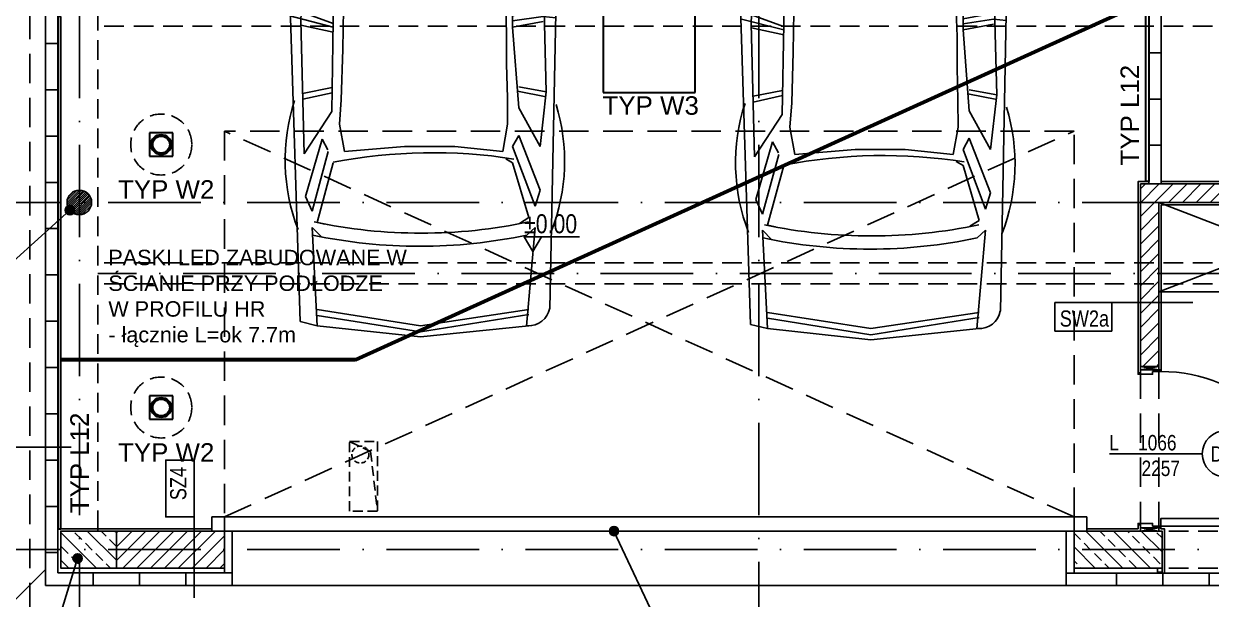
# Model space of a CAD drawing. Header units: millimetres. Extents: x 58205 to 122423, y 1055 to 94479.
# Drawn here: x 68809 to 69578, y 10814 to 11187 of the extents above; entities that cross this region are included whole.
import ezdxf

# ---------------------------------------------------------------- set-up
doc = ezdxf.new("R2010")
doc.units = ezdxf.units.MM
for name, pattern in [('ACAD_ISO03W100', [30, 12, -18]), ('ACAD_ISO10W100', [18, 12, -3, 0, -3]), ('AUDIT_D_080509132939-0', [0]), ('HIDDEN', [9.525, 6.35, -3.175])]:
    doc.linetypes.add(name, pattern=pattern)
doc.layers.add('$ oświetlenie $', color=30, linetype='Continuous', lineweight=30)
for name, color, linetype in [('+48_HACZE', 253, 'Continuous'), ('+48_KANALIZACJA SANIT.', 42, 'Continuous'), ('+48_KOTY', 3, 'Continuous'), ('+48_MEBLE', 251, 'Continuous'), ('+48_OPISY', 3, 'Continuous'), ('+48_OPISY T', 3, 'Continuous'), ('+48_OPISY_STOLARKA', 3, 'Continuous'), ('+48_OPISY_ŚCIAN', 3, 'Continuous'), ('+48_OSIE', 8, 'Continuous'), ('+48_PODCIĄG', 4, 'ACAD_ISO03W100'), ('+48_PRZEBICIA', 143, 'Continuous'), ('+48_SCIANY', 1, 'Continuous'), ('+48_SCIANY_DZIAŁOWE', 2, 'Continuous'), ('+48_STOLARKA_DRZWI', 3, 'Continuous'), ('+48_STOLARKA_OKNA', 3, 'Continuous'), ('+48_SŁUPY', 20, 'Continuous'), ('+48_TYNKI', 252, 'Continuous'), ('+48_WIDOK', 5, 'Continuous'), ('+48_ŻELBET', 242, 'Continuous')]:
    doc.layers.add(name, color=color, linetype=linetype)
doc.layers.get('0').freeze()
doc.styles.add('ARIAL', font='ARIAL.TTF')
doc.styles.get("Standard").update_dxf_attribs({"font": 'ARIAL.TTF'})
doc.styles.add('WRP_ARIAL', font='ARIAL.TTF', dxfattribs={"width": 0.8})

# ---------------------------------------------------------------- blocks, each defined once
blk = doc.blocks.new('BMW-P')
for p, q in [((0.2228, 0.782), (2.3034, 0.8466)), ((2.313, 0.8543), (4.3533, 0.814)), ((2.4611, 0.7698), (2.4702, 0.8512)), ((0.2339, 0.8408), (0.5161, 0.8408)), ((1.4017, 0.8221), (1.3291, 0.5398)), ((2.9501, 0.7898), (1.4017, 0.7495)), ((2.4611, 0.7698), (2.4904, 0.5721)), ((2.4941, 0.7699), (2.5307, 0.5721)), ((2.9501, 0.7898), (2.9178, 0.6124)), ((2.9824, 0.7898), (2.9456, 0.604)), ((3.3049, 0.7495), (2.9501, 0.7898)), ((0.1275, 0.6769), (1.3708, 0.7018)), ((1.8616, 0.5567), (1.3776, 0.7285)), ((1.8533, 0.6124), (1.4017, 0.7495)), ((1.9985, 0.5721), (1.5065, 0.7172)), ((2.4217, 0.7688), (2.4582, 0.5721)), ((3.3049, 0.7495), (3.0549, 0.6124)), ((3.5872, 0.7495), (3.2324, 0.6124)), ((3.692, 0.7172), (3.3049, 0.5721)), ((3.692, 0.7172), (3.5872, 0.7495)), ((3.8291, 0.7172), (4.4678, 0.6619)), ((3.8785, 0.6641), (3.8291, 0.7172)), ((0.0095, 0.0887), (0.0668, 0.6413)), ((0.0549, 0.0801), (0.1275, 0.6769)), ((1.8219, 0.524), (1.3622, 0.6611)), ((3.7646, 0.6769), (3.4098, 0.5721)), ((3.803, 0.6169), (3.7646, 0.6769)), ((4.3614, 0.6769), (4.4662, -0.0247)), ((4.3936, 0.6769), (4.5065, -0.0247)), ((4.4662, 0.6769), (4.5388, -0.0247)), ((1.2566, 0.5398), (1.2566, 0.2576)), ((1.3291, 0.5398), (1.2566, 0.5398)), ((2.5307, 0.5721), (1.9985, 0.5721)), ((3.0549, 0.6124), (2.5307, 0.5721)), ((3.1598, 0.5398), (2.9888, 0.5379)), ((3.3372, 0.5076), (3.1598, 0.5398)), ((3.3049, 0.5721), (3.2324, 0.6124)), ((3.3833, 0.5273), (3.4098, 0.5721)), ((1.3291, 0.5076), (1.2566, 0.5076)), ((1.3291, 0.4672), (1.2566, 0.4672)), ((1.3291, 0.4672), (1.2566, 0.4672)), ((1.9324, 0.5237), (1.8844, 0.4773)), ((2.2578, 0.5284), (1.9324, 0.5237)), ((2.404, 0.5284), (2.2578, 0.5284)), ((2.5738, 0.5332), (2.404, 0.5284)), ((2.7719, 0.5332), (2.5738, 0.5332)), ((2.9888, 0.5379), (2.7719, 0.5332)), ((3.3372, 0.5076), (3.3048, 0.1983)), ((1.3291, 0.435), (1.2566, 0.435)), ((1.3291, 0.4027), (1.2566, 0.4027)), ((1.3291, 0.3624), (1.2566, 0.3624)), ((1.3291, 0.3301), (1.2566, 0.3301)), ((0.0549, 0.0801), (1.2566, 0.2576)), ((1.3291, 0.2898), (1.2566, 0.2898)), ((1.3291, 0.2898), (1.2566, 0.2898)), ((1.3291, 0.2576), (1.2566, 0.2576)), ((1.3291, 0.2576), (1.3277, 0.2314)), ((3.3048, 0.1983), (3.3048, 0.0238)), ((0.0411, -0.0092), (0.0549, 0.0801)), ((3.3048, 0.0238), (3.3048, -0.1271)), ((0.0307, -0.0811), (0.0411, -0.0092)), ((4.4662, -0.0247), (4.3614, -0.694)), ((4.5065, -0.0247), (4.399, -0.6933)), ((4.5388, -0.0247), (4.4662, -0.694)), ((0.082, -0.7177), (0.0095, -0.0887)), ((1.2566, -0.2666), (0.0307, -0.0811)), ((0.1356, -0.6779), (0.0307, -0.0811)), ((3.3048, -0.1271), (3.3372, -0.5166)), ((1.2888, -0.5489), (1.2566, -0.2666)), ((1.3291, -0.2666), (1.2566, -0.2666)), ((1.3614, -0.2979), (1.2601, -0.2979)), ((1.3533, -0.2344), (1.3291, -0.2666)), ((1.3614, -0.3346), (1.2643, -0.3346)), ((1.3614, -0.3771), (1.2692, -0.3771)), ((1.3614, -0.4148), (1.2735, -0.4148)), ((1.3614, -0.4525), (1.2778, -0.4525)), ((1.9135, -0.5233), (1.8899, -0.4573)), ((1.3614, -0.4844), (1.2888, -0.4844)), ((1.3614, -0.5166), (1.2888, -0.5166)), ((1.3614, -0.5166), (1.2888, -0.5166)), ((2.0597, -0.528), (1.9135, -0.5233)), ((2.4134, -0.5233), (2.0597, -0.528)), ((2.6728, -0.528), (2.4134, -0.5233)), ((3.003, -0.5374), (2.6728, -0.528)), ((3.1598, -0.5489), (3.003, -0.5374)), ((3.3372, -0.5166), (3.1598, -0.5489)), ((1.3614, -0.5489), (1.2888, -0.5489)), ((1.434, -0.8311), (1.3614, -0.5489)), ((1.84, -0.5671), (1.4126, -0.7123)), ((1.9259, -0.5892), (1.434, -0.7666)), ((2.0307, -0.5892), (1.5388, -0.7666)), ((2.0307, -0.5892), (2.4904, -0.5892)), ((2.5078, -0.5895), (2.4321, -0.7969)), ((2.5307, -0.5892), (2.4582, -0.8715)), ((2.4904, -0.5892), (3.0784, -0.5987)), ((2.563, -0.5892), (2.5171, -0.7982)), ((2.9229, -0.5962), (2.9606, -0.7875)), ((2.9559, -0.5968), (2.9984, -0.7866)), ((3.352, -0.778), (3.0784, -0.5987)), ((3.7969, -0.694), (3.4098, -0.5892)), ((3.3267, -0.6234), (3.2559, -0.6612)), ((3.6285, -0.7697), (3.2559, -0.6612)), ((3.7243, -0.7263), (3.3372, -0.6215)), ((3.8076, -0.6432), (3.7969, -0.694)), ((3.89, -0.6663), (3.8291, -0.7263)), ((1.434, -0.7666), (0.1373, -0.6983)), ((1.5388, -0.7666), (2.4904, -0.7989)), ((3.7243, -0.7263), (3.6285, -0.7697)), ((4.4662, -0.694), (3.8291, -0.7263)), ((4.4662, -0.694), (4.4386, -0.8045)), ((2.2807, -0.8715), (0.2324, -0.7989)), ((4.4386, -0.8045), (2.2807, -0.8715)), ((2.4904, -0.7989), (3.352, -0.778)), ((0.2353, -0.8548), (0.4853, -0.8548))]:
    blk.add_line(p, q)
blk.add_circle((0.1114, -0.0086), 0.0524)
for centre, radius, start, end in [((0.7969, -0.3588), 1.2321, 72.86969, 111.0375), ((3.3991, -0.3441), 1.2527, 68.80502, 107.05386), ((0.2439, 0.6605), 0.1806, 93.1985, 186.17016), ((0.2439, 0.6605), 0.1234, 99.86591, 171.97093), ((4.3291, 0.6769), 0.1373, 356.63354, 79.99202), ((0.5113, -0.0195), 3.3547, 348.06878, 11.93122), ((0.5962, -0.0295), 3.3547, 348.06878, 11.93122), ((5.2082, 0.0398), 3.4207, 171.04845, 190.03925), ((5.2727, 0.0076), 3.4207, 171.04845, 188.95156), ((6.7162, 0.056), 3.3716, 171.05588, 191.04094), ((4.6759, 0.1769), 3.3487, 178.06786, 187.05654), ((0.4207, 0), 0.4207, 167.82853, 192.17146), ((0.2565, -0.6779), 0.121, 180, 266.18593), ((0.2514, -0.6774), 0.1741, 193.3925, 264.80557), ((0.7807, 0.3634), 1.2535, 248.8831, 288.08344), ((3.3936, 0.3463), 1.2471, 251.91656, 291.1169)]:
    blk.add_arc(centre, radius, start, end)
blk = doc.blocks.new('SCIANA')
at = {"layer": '+48_OPISY_ŚCIAN', "ltscale": 5}
blk.add_line((-25, 0), (25, 0), dxfattribs=at)
blk.add_lwpolyline([(-60, 0), (-25, 0), (-25, 17.5), (-60, 17.5)], close=True, dxfattribs=at)
at = {"layer": '+48_OPISY_ŚCIAN', "ltscale": 5, "style": 'WRP_ARIAL', "width": 0.8}
blk.add_attdef('TYP', (-53.56, 4.8), '', height=10, dxfattribs=at)
blk = doc.blocks.new('koty')
at = {"layer": '+48_KOTY', "color": 3, "ltscale": 5}
blk.add_line((70403.15, 11224.99), (70423.15, 11224.99), dxfattribs=at)
blk.add_lwpolyline([(70398.6, 11217.11), (70403.15, 11224.99), (70394.05, 11224.99)], close=True, dxfattribs=at)
at = {"layer": '+48_KOTY', "color": 3, "style": 'WRP_ARIAL', "width": 0.8}
blk.add_attdef('POZIOM', (70403.19, 11226.78), '', height=10, dxfattribs=at)
blk = doc.blocks.new('OPIS_STOLARKA')
at = {"layer": '+48_OPISY_STOLARKA'}
blk.add_line((0, 30), (0, -30), dxfattribs=at)
at = {"layer": '+48_STOLARKA_DRZWI'}
blk.add_circle((0, -45), 15, dxfattribs=at)
at = {"layer": '+48_OPISY_STOLARKA', "style": 'WRP_ARIAL', "width": 0.8}
for tag, p in [('SZER', (-2.27, -15.9)), ('WYS', (14.32, -13.58)), ('OZN', (5.03, -51.33))]:
    blk.add_attdef(tag, p, '', height=10, rotation=90, dxfattribs=at)
blk = doc.blocks.new('TYP W3')
at = {"layer": '$ oświetlenie $', "ltscale": 0.15}
for p, q in [((29.8, 59.6), (-29.8, 59.6)), ((-29.8, 59.6), (-29.8, 0)), ((29.8, 0), (29.8, 59.6)), ((-29.8, 0), (29.8, 0))]:
    blk.add_line(p, q, dxfattribs=at)
at = {"layer": '$ oświetlenie $', "ltscale": 0.15, "insert": (-30.28, -2.41), "char_height": 12, "width": 397.1992, "attachment_point": 1}
blk.add_mtext('TYP W3', dxfattribs=at)
blk = doc.blocks.new('TYP W2')
at = {"layer": '$ oświetlenie $', "ltscale": 0.15}
for p, q in [((7.55, 7.55), (-7.55, 7.55)), ((-7.55, 7.55), (-7.55, -7.55)), ((7.55, -7.55), (7.55, 7.55)), ((-7.55, -7.55), (7.55, -7.55))]:
    blk.add_line(p, q, dxfattribs=at)
for radius in [6.5, 5.5]:
    blk.add_circle((0, 0), radius, dxfattribs=at)
at = {"layer": '$ oświetlenie $', "ltscale": 0.15, "insert": (-27.98, -23.12), "char_height": 12, "width": 397.1992, "attachment_point": 1, "style": 'ARIAL'}
blk.add_mtext('TYP W2', dxfattribs=at)

msp = doc.modelspace()

# ---------------------------------------------------------------- hatches: boundary and pattern name
at = {"layer": '+48_HACZE'}
h = msp.add_hatch(dxfattribs=at)
h.set_pattern_fill('ANSI31', color=256, scale=2, angle=180, style=0)
h.paths.add_polyline_path([(69532.483, 10964.817), (69544.483, 10964.817), (69544.483, 11071.217), (69693.484, 11071.217), (69693.484, 11083.217), (69532.483, 11083.217)])
h.paths.add_polyline_path([(69894.984, 10964.817), (69906.984, 10964.817), (69906.984, 11083.217), (69717.484, 11083.217), (69717.484, 11071.217), (69894.984, 11071.217)])
h = msp.add_hatch(dxfattribs=at)
h.set_pattern_fill('ANSI31', color=256, scale=0.3, angle=180, style=0)
edge = h.paths.add_edge_path()
edge.add_arc((68845.484, 11071.217), 7.95, 0, 360)
at = {"layer": '+48_HACZE', "linetype": 'AUDIT_D_080509132939-0'}
h = msp.add_hatch(dxfattribs=at)
h.set_pattern_fill('ANSI33', color=256, scale=2, angle=90, style=0)
h.paths.add_polyline_path([(68869.484, 10846.217), (68869.484, 10858.217), (68845.484, 10858.217), (68845.484, 10846.217)])
h.paths.add_polyline_path([(68845.484, 10846.217), (68845.484, 10834.217), (68869.484, 10834.217), (68869.484, 10846.217)])
h.paths.add_polyline_path([(68833.484, 10846.217), (68833.484, 10834.217), (68845.484, 10834.217), (68845.484, 10846.217)])
h.paths.add_polyline_path([(68845.484, 10858.217), (68833.484, 10858.217), (68833.484, 10846.217), (68845.484, 10846.217)])
at = {"layer": '+48_HACZE'}
h = msp.add_hatch(dxfattribs=at)
h.set_pattern_fill('ANSI31', color=256, scale=2, angle=180, style=0)
h.paths.add_polyline_path([(68869.484, 10858.217), (68939.484, 10858.217), (68939.484, 10834.217), (68869.484, 10834.217)])
at = {"layer": '+48_HACZE', "linetype": 'AUDIT_D_080509132939-0'}
h = msp.add_hatch(dxfattribs=at)
h.set_pattern_fill('ANSI33', color=256, scale=2, angle=90, style=0)
h.paths.add_polyline_path([(69520.629, 10858.217), (69489.484, 10858.217), (69489.484, 10846.217), (69520.629, 10846.217)])
h.paths.add_polyline_path([(69520.629, 10846.217), (69489.484, 10846.217), (69489.484, 10834.217), (69520.629, 10834.217)])
h.paths.add_polyline_path([(69546.484, 10846.217), (69520.629, 10846.217), (69520.629, 10834.217), (69546.484, 10834.217), (69546.484, 10839.211)])
h.paths.add_polyline_path([(69546.484, 10858.217), (69520.629, 10858.217), (69520.629, 10846.217), (69546.484, 10846.217)])
at = {"layer": '+48_OPISY T'}
h = msp.add_hatch(color=256, dxfattribs=at)
edge = h.paths.add_edge_path()
edge.add_arc((68839.373, 11066.131), 3, 0, 360)
h = msp.add_hatch(color=256, dxfattribs=at)
edge = h.paths.add_edge_path()
edge.add_arc((69191.636, 10858.217), 3, 0, 360)
h = msp.add_hatch(color=256, dxfattribs=at)
edge = h.paths.add_edge_path()
edge.add_arc((68844.365, 10840.516), 3, 0, 360)

# ---------------------------------------------------------------- linework, layer by layer
at = {"layer": '$ oświetlenie $', "color": 2, "lineweight": 60, "ltscale": 0.15}
for q in [(69535.984, 11201.351), (68833.484, 10969.078)]:
    msp.add_line((69024.212, 10969.078), q, dxfattribs=at)
at = {"layer": '$ oświetlenie $', "ltscale": 0.15}
for points in [[(69535.984, 11519.717), (69537.984, 11519.717), (69537.984, 11084.717), (69535.984, 11084.717)], [(68833.484, 11191.717), (68831.484, 11191.717), (68831.484, 10859.717), (68833.484, 10859.717)]]:
    msp.add_lwpolyline(points, close=True, dxfattribs=at)
at = {"layer": '$ oświetlenie $', "color": 1, "linetype": 'HIDDEN', "lineweight": -3, "ltscale": 1.5}
for centre in [(68898.485, 11108.717), (68898.485, 10938.292)]:
    msp.add_circle(centre, 19.766, dxfattribs=at)
at = {"layer": '+48_HACZE', "ltscale": 0.15}
for points in [[(68944.484, 10831.217), (68944.484, 10858.217)], [(69484.484, 10858.217), (69484.484, 10830.917)], [(68939.484, 10834.217), (68939.484, 10831.217)], [(69489.484, 10834.217), (69489.484, 10830.917)]]:
    msp.add_lwpolyline(points, dxfattribs=at)
at = {"layer": '+48_KANALIZACJA SANIT.', "linetype": 'HIDDEN', "ltscale": 0.5}
msp.add_circle((69027.452, 10907.8), 5.5, dxfattribs=at)
at = {"layer": '+48_MEBLE'}
for p, q in [((69693.484, 11013.217), (69544.483, 11071.217)), ((69544.483, 11013.217), (69693.484, 11071.217))]:
    msp.add_line(p, q, dxfattribs=at)
msp.add_lwpolyline([(69693.484, 11013.217), (69544.483, 11013.217)], dxfattribs=at)
at = {"layer": '+48_OPISY'}
msp.add_line((69228.984, 10779.041), (69191.636, 10858.217), dxfattribs=at)
for points in [[(68724.77, 10962.572), (68839.373, 11066.131)], [(68949.579, 10779.716), (68825.792, 10779.716), (68844.365, 10840.516)]]:
    msp.add_lwpolyline(points, dxfattribs=at)
at = {"layer": '+48_OPISY T'}
for centre in [(68839.373, 11066.131), (69191.636, 10858.217), (68844.365, 10840.516)]:
    msp.add_circle(centre, 3, dxfattribs=at)
at = {"layer": '+48_OSIE', "linetype": 'ACAD_ISO10W100', "ltscale": 5}
for p, q in [((68845.484, 13180.923), (68845.484, 10363.161)), ((69285.484, 13180.923), (69285.484, 10363.161)), ((68053.193, 11071.217), (71642.384, 11071.217)), ((68053.193, 10846.217), (71642.384, 10846.217))]:
    msp.add_line(p, q, dxfattribs=at)
msp.add_lwpolyline([(69693.484, 11025.217), (68857.484, 11025.217)], dxfattribs=at)
at = {"layer": '+48_PODCIĄG', "linetype": 'HIDDEN', "ltscale": 2}
msp.add_line((68857.484, 11519.217), (68857.484, 10858.217), dxfattribs=at)
for points in [[(69693.484, 11185.367), (68857.484, 11185.367)], [(69693.484, 11032.067), (68857.484, 11032.067)], [(69693.484, 11018.367), (68857.484, 11018.367)], [(69546.484, 10858.217), (68866.484, 10858.217)], [(69493.734, 10858.217), (70086.984, 10858.217)], [(69493.734, 10834.217), (70086.984, 10834.217)]]:
    msp.add_lwpolyline(points, dxfattribs=at)
at = {"layer": '+48_PRZEBICIA', "linetype": 'HIDDEN'}
msp.add_lwpolyline([(69038.484, 10916.217), (69038.484, 10871.217), (69020.484, 10871.217), (69020.484, 10916.217)], close=True, dxfattribs=at)
msp.add_lwpolyline([(69020.484, 10916.217), (69034.092, 10909.685), (69038.484, 10871.217)], dxfattribs=at)
at = {"layer": '+48_SCIANY'}
for p, q in [((69906.984, 11083.217), (69532.483, 11083.217)), ((69532.483, 11083.217), (69532.483, 10964.817)), ((69544.483, 11071.217), (69544.483, 10964.817)), ((69693.484, 11071.217), (69544.483, 11071.217)), ((69532.483, 10964.817), (69544.483, 10964.817))]:
    msp.add_line(p, q, dxfattribs=at)
at = {"layer": '+48_SCIANY', "ltscale": 3}
for points in [[(69543.484, 10834.217), (69543.484, 10831.617)], [(69546.484, 10834.217), (69546.484, 10831.617)]]:
    msp.add_lwpolyline(points, dxfattribs=at)
msp.add_lwpolyline([(69543.484, 10831.617), (69546.484, 10831.617), (69546.484, 10830.917), (69543.484, 10830.917)], close=True, dxfattribs=at)
at = {"layer": '+48_SCIANY_DZIAŁOWE', "linetype": 'Continuous'}
for p, q in [((69544.483, 10964.817), (69532.483, 10962.617)), ((69532.483, 10964.817), (69544.483, 10962.617)), ((69544.483, 10858.217), (69532.483, 10860.417)), ((69532.483, 10858.217), (69544.483, 10860.417))]:
    msp.add_line(p, q, dxfattribs=at)
at = {"layer": '+48_STOLARKA_DRZWI', "linetype": 'HIDDEN', "ltscale": 3}
for p, q in [((69489.486, 10867.417), (68939.486, 11117.417)), ((68939.486, 10867.417), (69489.486, 11117.417))]:
    msp.add_line(p, q, dxfattribs=at)
at = {"layer": '+48_STOLARKA_DRZWI'}
for p, q in [((69545.983, 10962.617), (69544.483, 10962.617)), ((69545.733, 10860.417), (69544.483, 10860.417))]:
    msp.add_line(p, q, dxfattribs=at)
at = {"layer": '+48_STOLARKA_DRZWI', "linetype": 'HIDDEN', "ltscale": 3}
msp.add_lwpolyline([(69489.486, 10867.417), (69489.486, 11117.417), (68939.486, 11117.417), (68939.486, 10867.417)], dxfattribs=at)
at = {"layer": '+48_STOLARKA_DRZWI'}
for points in [[(69532.483, 10964.817), (69532.483, 10960.817), (69530.983, 10960.817)], [(69545.983, 10962.617), (69545.983, 10961.617), (69540.333, 10961.617), (69540.333, 10959.817), (69530.983, 10959.817), (69530.983, 10960.817)], [(69545.733, 10860.417), (69545.733, 10861.417), (69540.333, 10861.417), (69540.333, 10863.217), (69530.983, 10863.217), (69530.983, 10862.217)], [(69532.483, 10858.217), (69532.483, 10862.217), (69530.983, 10862.217)]]:
    msp.add_lwpolyline(points, dxfattribs=at)
for points in [[(69532.483, 10964.817), (69532.483, 10962.617), (69544.483, 10962.617), (69544.483, 10964.817)], [(69645.934, 10861.417), (69545.733, 10861.417), (69545.733, 10866.417), (69645.934, 10866.417)], [(69532.483, 10858.217), (69532.483, 10860.417), (69544.483, 10860.417), (69544.483, 10858.217)]]:
    msp.add_lwpolyline(points, close=True, dxfattribs=at)
msp.add_arc((69545.733, 10861.417), 100.2, 2.86025, 89.857047, dxfattribs=at)
at = {"layer": '+48_STOLARKA_OKNA'}
for p, q in [((68823.484, 11684.217), (68823.484, 10822.917)), ((68831.484, 11684.217), (68831.484, 10831.217)), ((69545.984, 11168.217), (69537.984, 11168.217)), ((69545.984, 11138.217), (69537.984, 11138.217)), ((69545.984, 11108.217), (69537.984, 11108.217)), ((68869.484, 10834.217), (68833.484, 10834.217)), ((68944.484, 10831.217), (68831.484, 10831.217)), ((69484.484, 10830.917), (69906.984, 10830.917)), ((68944.484, 10822.917), (68823.484, 10822.917)), ((69484.484, 10822.917), (69906.984, 10822.917))]:
    msp.add_line(p, q, dxfattribs=at)
for points in [[(69537.984, 11526.217), (69537.984, 11083.217)], [(69545.984, 11526.217), (69545.984, 11083.217)], [(68831.484, 11174.217), (68823.484, 11174.217)], [(68831.484, 11144.217), (68823.484, 11144.217)], [(68831.484, 11114.217), (68823.484, 11114.217)], [(68831.484, 11084.217), (68823.484, 11084.217)], [(68831.484, 11054.217), (68823.484, 11054.217)], [(68831.484, 11024.217), (68823.484, 11024.217)], [(68831.484, 10994.217), (68823.484, 10994.217)], [(68831.484, 10964.217), (68823.484, 10964.217)], [(68831.484, 10934.217), (68823.484, 10934.217)], [(68831.484, 10904.217), (68823.484, 10904.217)], [(68831.484, 10874.217), (68823.484, 10874.217)], [(68831.484, 10844.217), (68823.484, 10844.217)], [(68854.484, 10822.917), (68854.484, 10831.217)], [(68884.484, 10822.917), (68884.484, 10831.217)], [(68914.484, 10822.917), (68914.484, 10831.217)], [(68944.484, 10822.917), (68944.484, 10831.217)], [(69484.484, 10830.917), (69484.484, 10822.917)], [(69516.984, 10830.917), (69516.984, 10822.917)], [(69546.984, 10830.917), (69546.984, 10822.917)], [(69576.984, 10830.917), (69576.984, 10822.917)]]:
    msp.add_lwpolyline(points, dxfattribs=at)
for points in [[(68931.286, 10858.217), (69497.684, 10858.217), (69497.684, 10867.417), (68931.286, 10867.417)], [(68939.486, 10867.417), (68939.486, 10858.217), (68931.286, 10858.217), (68931.286, 10867.417)], [(69497.684, 10867.417), (69497.684, 10858.217), (69489.484, 10858.217), (69489.484, 10867.417)]]:
    msp.add_lwpolyline(points, close=True, dxfattribs=at)
at = {"layer": '+48_SŁUPY', "linetype": 'AUDIT_D_080509132939-0'}
msp.add_circle((68845.484, 11071.217), 7.95, dxfattribs=at)
at = {"layer": '+48_TYNKI', "ltscale": 0.15}
for points in [[(69530.983, 10960.817), (69530.983, 11084.717), (69537.984, 11084.717)], [(69909.884, 11084.717), (69545.984, 11084.717)], [(69545.983, 10962.617), (69545.983, 11069.717), (69691.984, 11069.717), (69691.984, 11057.717), (69718.984, 11057.717), (69718.984, 11069.717), (69893.484, 11069.717), (69893.484, 10960.817)], [(68931.286, 10859.717), (68831.484, 10859.717)], [(69497.684, 10859.717), (69530.983, 10859.717), (69530.983, 10862.217)], [(69545.733, 10860.417), (69545.733, 10859.717), (69547.984, 10859.717), (69547.984, 10830.917)]]:
    msp.add_lwpolyline(points, dxfattribs=at)
at = {"layer": '+48_WIDOK', "linetype": 'HIDDEN', "ltscale": 3}
msp.add_line((68813.484, 11796.217), (68813.484, 10697.217), dxfattribs=at)
at = {"layer": '+48_WIDOK'}
msp.add_line((69532.483, 10964.817), (69532.483, 10964.817), dxfattribs=at)
at = {"layer": '+48_WIDOK', "color": 251, "linetype": 'HIDDEN', "ltscale": 3}
for p, q in [((69532.483, 10858.217), (69532.483, 10964.817)), ((69544.483, 10858.217), (69544.483, 10964.817))]:
    msp.add_line(p, q, dxfattribs=at)
at = {"layer": '+48_WIDOK', "color": 4, "ltscale": 0.15}
msp.add_line((68823.484, 10833.217), (68684.483, 10694.217), dxfattribs=at)
at = {"layer": '+48_WIDOK'}
msp.add_lwpolyline([(68944.484, 10822.917), (69484.484, 10822.917)], dxfattribs=at)
at = {"layer": '+48_ŻELBET', "linetype": 'Continuous'}
for points in [[(68869.484, 10858.217), (68833.484, 10858.217), (68833.484, 10834.217), (68869.484, 10834.217)], [(68869.484, 10834.217), (68939.484, 10834.217), (68939.484, 10858.217), (68869.484, 10858.217)]]:
    msp.add_lwpolyline(points, close=True, dxfattribs=at)
msp.add_lwpolyline([(69546.484, 10834.217), (69489.484, 10834.217), (69489.484, 10858.217), (69546.484, 10858.217), (69546.484, 10834.217)], dxfattribs=at)

# ---------------------------------------------------------------- block references
at = {"layer": '$ oświetlenie $'}
for name, p in [('TYP W3', (69214.486, 11142.417)), ('TYP W2', (68898.485, 11108.717)), ('TYP W2', (68898.485, 10938.292))]:
    msp.add_blockref(name, p, dxfattribs=at)
at = {"layer": '+48_KOTY'}
ref = msp.add_blockref('koty', (-17592.068, -2780.188), dxfattribs=dict(at, xscale=1.231999999701657, yscale=1.231999999697109, zscale=1.231999999697182))
ref.add_attrib('POZIOM', '±0.00', (69133.426, 11051.208), dxfattribs={"color": 3, "height": 12.32, "style": 'WRP_ARIAL', "width": 0.8})
at = {"layer": '+48_MEBLE', "xscale": 100, "yscale": 100, "zscale": 100, "rotation": 270}
for p in [(69068.807, 11437.881), (69360.43, 11436.041)]:
    msp.add_blockref('BMW-P', p, dxfattribs=at)
at = {"layer": '+48_OPISY_STOLARKA'}
ref = msp.add_blockref('OPIS_STOLARKA', (69542.531, 10908.217), dxfattribs=dict(at, xscale=-1, rotation=90))
ref.add_attrib('SZER', 'L    1066', (69512.359, 10910.489), dxfattribs={"height": 10, "style": 'WRP_ARIAL', "width": 0.8})
ref.add_attrib('WYS', '2257', (69533.218, 10893.865), dxfattribs={"height": 10, "style": 'WRP_ARIAL', "width": 0.8})
ref.add_attrib('OZN', 'D1a', (69577.905, 10903.191), dxfattribs={"height": 10, "style": 'WRP_ARIAL', "width": 0.8})
at = {"layer": '+48_OPISY_ŚCIAN'}
ref = msp.add_blockref('SCIANA', (69540.117, 11006.243), dxfattribs=dict(at, xscale=-1.049999999999272, yscale=1.050000000000182, zscale=1.05, rotation=180))
ref.add_attrib('TYP', 'SW2a', (69480.242, 10990.703), dxfattribs={"ltscale": 5, "height": 10.5, "style": 'WRP_ARIAL', "width": 0.8})
at = {"layer": '+48_OPISY_ŚCIAN', "xscale": 1.049999999999272, "yscale": 1.050000000000182, "zscale": 1.05}
msp.add_blockref('SCIANA', (68813.918, 10912.694), dxfattribs=at).add_auto_attribs({'TYP': 'SZ3'})
at = {"layer": '+48_OPISY_ŚCIAN'}
ref = msp.add_blockref('SCIANA', (68919.792, 10841.167), dxfattribs=dict(at, xscale=-1.050000000000182, yscale=1.050000000000182, zscale=1.05, rotation=90))
ref.add_attrib('TYP', 'SZ4', (68914.752, 10878.248), dxfattribs={"ltscale": 5, "height": 10.5, "rotation": 90, "style": 'WRP_ARIAL', "width": 0.8})

# ---------------------------------------------------------------- texts
at = {"layer": '$ oświetlenie $', "ltscale": 0.15, "char_height": 12, "width": 397.19916, "attachment_point": 1, "rotation": 90}
for insert in [(69519.599, 11095.142), (68839.627, 10869.783)]:
    msp.add_mtext('TYP L12', dxfattribs=dict(at, insert=insert))
at = {"layer": '$ oświetlenie $', "color": 2, "lineweight": 60, "ltscale": 0.15, "insert": (68864.263, 11040.514), "char_height": 10, "width": 210.2645, "attachment_point": 1}
msp.add_mtext('PASKI LED ZABUDOWANE W ŚCIANIE PRZY PODŁODZE\\PW PROFILU HR \\P- łącznie L=ok 7.7m', dxfattribs=at)

doc.saveas('drawing.dxf')
